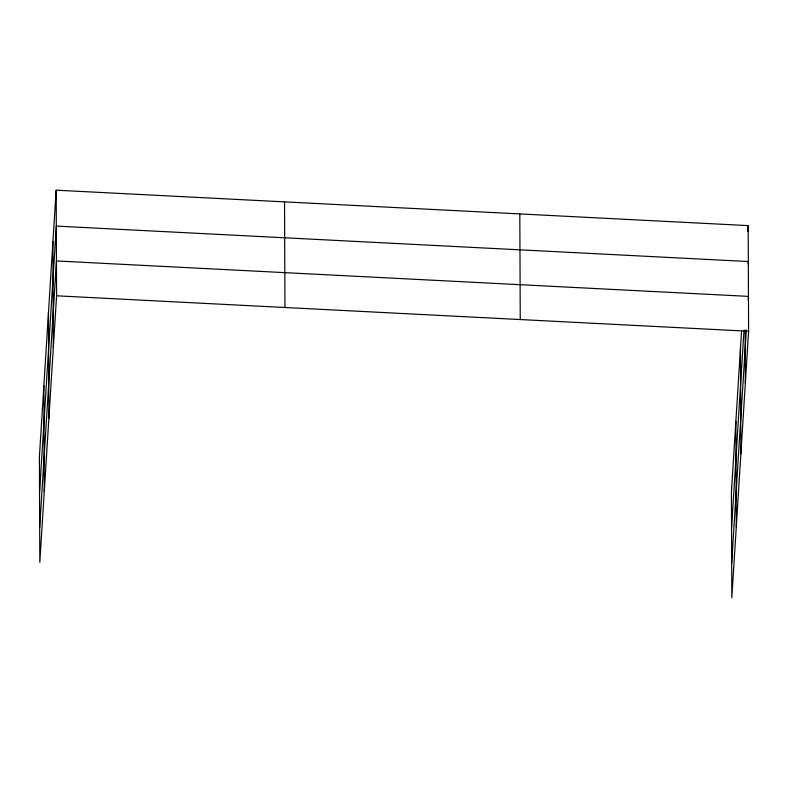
<?xml version="1.0" encoding="UTF-8"?>
<svg xmlns="http://www.w3.org/2000/svg" width="788" height="788" viewBox="0 0 788 788"><rect width="100%" height="100%" fill="white"/><g stroke="black" fill="none" stroke-linecap="round" stroke-linejoin="round"><path stroke-width="1.18" d="M56.175 190.184L39.4 456.754L39.814 562.386L56.588 295.805L56.175 190.184L748.186 225.614L748.6 331.246L731.825 597.816L731.412 492.195L741.557 331.059M39.538 492.667L56.312 226.097L748.324 261.527L748.176 263.931M39.676 527.527L56.45 260.946L748.462 296.386L748.236 299.992M747.812 231.623L748.186 225.614M731.56 528.108L744 330.28M731.688 562.957L746.344 330.005M56.588 295.805L748.6 331.246M745.143 329.985L745.35 382.869M740.474 348.178L740.887 453.799M735.874 421.265L736.288 526.886M519.824 213.922L520.238 319.544M284.537 201.876L284.951 307.497M52.924 241.808L53.338 347.439M48.462 312.747L48.876 418.369M43.862 385.825L44.276 491.456"/></g></svg>
